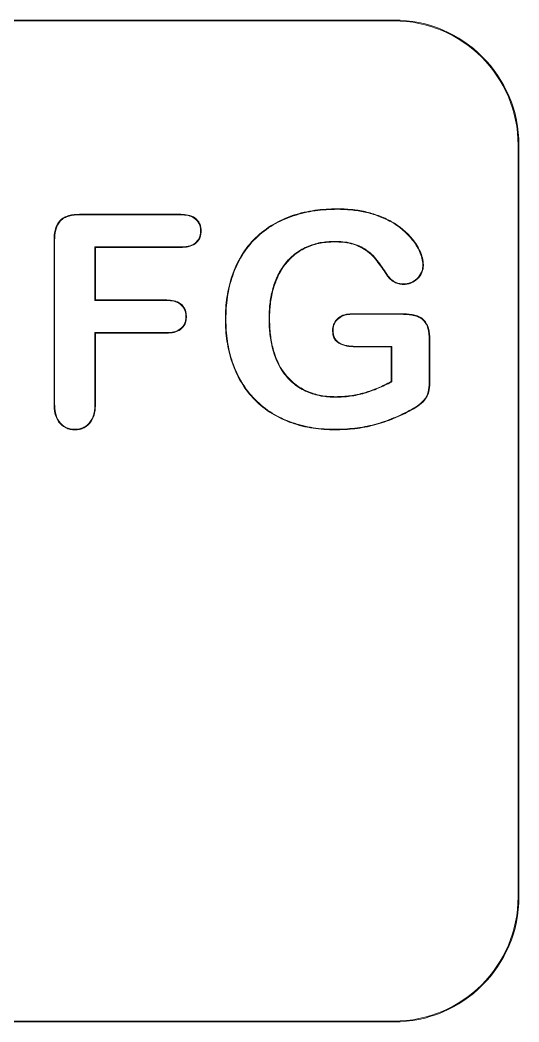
# Model space of a CAD drawing. Header units: millimetres. Extents: x 14 to 415, y 15 to 319.
# Drawn here: x 91.6 to 98.96, y 64.01 to 78.78 of the extents above; entities that cross this region are included whole.
import ezdxf

# ---------------------------------------------------------------- set-up
doc = ezdxf.new("R2010")
doc.units = ezdxf.units.MM
doc.header["$LTSCALE"] = 1.538462
doc.layers.add('Visible (ANSI)', color=7, linetype='Continuous', lineweight=9)
doc.layers.add('Visible Narrow (ANSI)', color=7, linetype='Continuous', lineweight=9)

msp = doc.modelspace()

# ---------------------------------------------------------------- linework, layer by layer
at = {"layer": 'Visible (ANSI)'}
for p, q in [((97.1104, 78.7824), (63.8796, 78.7824)), ((97.1104, 78.7703), (63.8796, 78.7703)), ((98.9444, 65.8593), (98.9444, 76.9362)), ((98.9565, 65.8593), (98.9565, 76.9362)), ((92.4775, 75.9186), (93.9711, 75.9186)), ((92.4776, 75.9106), (92.4775, 75.9186)), ((93.971, 75.9106), (93.9711, 75.9186)), ((96.2763, 75.992), (96.2762, 76.0001)), ((92.4776, 75.9106), (93.971, 75.9106)), ((94.2635, 75.6755), (94.2715, 75.6755)), ((92.1032, 73.1273), (92.1032, 75.5311)), ((92.1113, 75.531), (92.1032, 75.5311)), ((92.1113, 73.1274), (92.1113, 75.531)), ((96.2374, 75.5194), (96.2374, 75.5113)), ((92.7061, 75.4379), (92.7061, 74.6479)), ((93.971, 75.4379), (92.7061, 75.4379)), ((92.7061, 75.4379), (92.7142, 75.4299)), ((93.9711, 75.4299), (92.7142, 75.4299)), ((92.7142, 75.4299), (92.7142, 74.656)), ((93.971, 75.4379), (93.9711, 75.4299)), ((97.5404, 75.1734), (97.5484, 75.1734)), ((97.0248, 75.0127), (97.0183, 75.0079)), ((97.252, 74.8919), (97.2519, 74.8838)), ((92.7061, 74.6479), (92.7142, 74.656)), ((92.7061, 74.6479), (93.7648, 74.6479)), ((92.7142, 74.656), (93.7649, 74.656)), ((93.7648, 74.6479), (93.7649, 74.656)), ((96.4913, 74.4523), (97.2124, 74.4523)), ((96.4915, 74.4443), (96.4913, 74.4523)), ((96.4915, 74.4443), (97.2124, 74.4443)), ((94.0464, 74.4103), (94.0545, 74.4103)), ((94.6366, 74.3709), (94.6285, 74.3709)), ((95.2722, 74.3868), (95.2802, 74.3868)), ((92.7061, 74.1753), (92.7061, 73.1306)), ((93.7648, 74.1753), (92.7061, 74.1753)), ((92.7061, 74.1753), (92.7142, 74.1672)), ((93.7649, 74.1672), (92.7142, 74.1672)), ((92.7142, 74.1672), (92.7142, 73.1305)), ((93.7648, 74.1753), (93.7649, 74.1672)), ((96.2168, 74.2048), (96.2088, 74.2048)), ((97.6346, 74.071), (97.6426, 74.0711)), ((97.6346, 74.071), (97.6346, 73.4684)), ((97.6426, 74.0711), (97.6426, 73.4684)), ((97.0724, 73.9636), (96.5734, 73.9636)), ((97.0805, 73.9716), (96.5735, 73.9716)), ((97.0805, 73.9716), (97.0724, 73.9636)), ((97.0724, 73.4531), (97.0724, 73.9636)), ((97.0805, 73.4482), (97.0805, 73.9716)), ((97.0805, 73.4482), (97.0724, 73.4531)), ((92.1113, 73.1274), (92.1032, 73.1273)), ((92.7061, 73.1306), (92.7142, 73.1305)), ((96.2546, 73.2223), (96.2546, 73.2304)), ((97.3727, 73.0421), (97.3766, 73.035)), ((92.41, 72.7497), (92.41, 72.7416)), ((96.2444, 72.7497), (96.2444, 72.7416)), ((63.8796, 64.0252), (97.1104, 64.0252)), ((63.8796, 64.0131), (97.1104, 64.0131))]:
    msp.add_line(p, q, dxfattribs=at)
for centre, radius, start, end in [((97.1104, 76.9362), 1.8462, 0, 90), ((97.1104, 76.9362), 1.8341, 0, 90), ((97.1104, 65.8593), 1.8341, 270, 0), ((97.1104, 65.8593), 1.8462, 270, 0)]:
    msp.add_arc(centre, radius, start, end, dxfattribs=at)
for points, knots in [([(92.1032, 75.5311), (92.1044, 75.5829), (92.1071, 75.6354), (92.1313, 75.7367), (92.153, 75.7862), (92.2063, 75.8433), (92.2277, 75.8588), (92.2731, 75.8844), (92.2978, 75.8933), (92.373, 75.9145), (92.4256, 75.9173), (92.4775, 75.9186)], [0, 0, 0, 0, 0.00016697211, 0.00016697211, 0.00033394422, 0.00033394422, 0.00041743028, 0.00041743028, 0.00050091633, 0.00050091633, 0.00066788844, 0.00066788844, 0.00066788844, 0.00066788844]), ([(93.9711, 75.9186), (94.0074, 75.9173), (94.0442, 75.9158), (94.1156, 75.9005), (94.1501, 75.8862), (94.2095, 75.8437), (94.2334, 75.8146), (94.2575, 75.7655), (94.2632, 75.7479), (94.2699, 75.712), (94.2707, 75.6938), (94.2715, 75.6755)], [0, 0, 0, 0, 0.00011793552, 0.00011793552, 0.00023587104, 0.00023587104, 0.00035380656, 0.00035380656, 0.00041277432, 0.00041277432, 0.00047174208, 0.00047174208, 0.00047174208, 0.00047174208]), ([(94.6285, 74.3709), (94.6298, 74.4256), (94.631, 74.4803), (94.6379, 74.5894), (94.6438, 74.6438), (94.6683, 74.8062), (94.6936, 74.9131), (94.7647, 75.12), (94.8102, 75.2203), (94.9241, 75.4071), (94.9924, 75.4938), (95.149, 75.6467), (95.2367, 75.7135), (95.4254, 75.8245), (95.526, 75.869), (95.7336, 75.9382), (95.8407, 75.9628), (96.0032, 75.9861), (96.0577, 75.9915), (96.1668, 75.9978), (96.2215, 75.999), (96.2762, 76.0001)], [0, 0, 0, 0, 0.0001772627, 0.0001772627, 0.0003545255, 0.0003545255, 0.0007090509, 0.0007090509, 0.0010635764, 0.0010635764, 0.0014181018, 0.0014181018, 0.0017726273, 0.0017726273, 0.0021271527, 0.0021271527, 0.0024816782, 0.0024816782, 0.0026589409, 0.0026589409, 0.0028362036, 0.0028362036, 0.0028362036, 0.0028362036]), ([(94.6366, 74.3709), (94.6378, 74.4255), (94.6391, 74.48), (94.646, 74.5887), (94.6518, 74.6429), (94.6762, 74.8045), (94.7014, 74.9109), (94.7721, 75.1169), (94.8175, 75.2166), (94.9307, 75.4024), (94.9986, 75.4885), (95.1541, 75.6404), (95.2414, 75.7069), (95.4289, 75.8172), (95.5291, 75.8615), (95.7357, 75.9304), (95.8423, 75.9549), (96.0041, 75.9781), (96.0583, 75.9835), (96.167, 75.9898), (96.2216, 75.9909), (96.2763, 75.992)], [0, 0, 0, 0, 0.0001762244, 0.0001762244, 0.0003526308, 0.0003526308, 0.0007054437, 0.0007054437, 0.0010582565, 0.0010582565, 0.0014110694, 0.0014110694, 0.0017638823, 0.0017638823, 0.0021166951, 0.0021166951, 0.002469508, 0.002469508, 0.0026459144, 0.0026459144, 0.0028221585, 0.0028221585, 0.0028221585, 0.0028221585]), ([(96.2762, 76.0001), (96.3453, 75.9989), (96.4144, 75.9974), (96.5519, 75.9841), (96.6203, 75.9734), (96.7552, 75.9433), (96.8215, 75.9235), (96.9508, 75.8748), (97.0143, 75.847), (97.1961, 75.7474), (97.3035, 75.6565), (97.4343, 75.4957), (97.47, 75.4359), (97.5126, 75.3415), (97.5257, 75.3094), (97.5431, 75.2424), (97.5463, 75.2078), (97.5484, 75.1734)], [0, 0, 0, 0, 0.0002223483, 0.0002223483, 0.0004446966, 0.0004446966, 0.0006670448, 0.0006670448, 0.0008893931, 0.0008893931, 0.0013340897, 0.0013340897, 0.0015564379, 0.0015564379, 0.0016676121, 0.0016676121, 0.0017787862, 0.0017787862, 0.0017787862, 0.0017787862]), ([(96.2763, 75.992), (96.3453, 75.9909), (96.414, 75.9894), (96.5508, 75.9761), (96.6189, 75.9654), (96.7531, 75.9355), (96.819, 75.9158), (96.9477, 75.8674), (97.0109, 75.8397), (97.1913, 75.7408), (97.2979, 75.6506), (97.4277, 75.491), (97.4629, 75.4321), (97.5052, 75.3384), (97.518, 75.3067), (97.5351, 75.2412), (97.5382, 75.2077), (97.5404, 75.1734)], [0, 0, 0, 0, 0.0002205376, 0.0002205376, 0.0004412358, 0.0004412358, 0.0006619341, 0.0006619341, 0.0008826324, 0.0008826324, 0.0013240289, 0.0013240289, 0.0015447272, 0.0015447272, 0.0016550763, 0.0016550763, 0.0017649059, 0.0017649059, 0.0017649059, 0.0017649059]), ([(92.1113, 75.531), (92.1125, 75.5827), (92.1152, 75.6345), (92.1389, 75.7339), (92.1604, 75.7823), (92.2115, 75.8371), (92.2323, 75.8522), (92.2764, 75.877), (92.3004, 75.8856), (92.3743, 75.9065), (92.4255, 75.9092), (92.4776, 75.9106)], [0, 0, 0, 0, 0.00016334609, 0.00016334609, 0.00032678901, 0.00032678901, 0.00040851047, 0.00040851047, 0.00049023193, 0.00049023193, 0.00065356638, 0.00065356638, 0.00065356638, 0.00065356638]), ([(93.971, 75.9106), (94.0073, 75.9092), (94.0435, 75.9077), (94.113, 75.8928), (94.1464, 75.8789), (94.2037, 75.8379), (94.2268, 75.8098), (94.25, 75.7626), (94.2554, 75.7457), (94.2618, 75.7114), (94.2626, 75.6937), (94.2635, 75.6755)], [0, 0, 0, 0, 0.00011461366, 0.00011461366, 0.00022938427, 0.00022938427, 0.00034415488, 0.00034415488, 0.00040154018, 0.00040154018, 0.00045855849, 0.00045855849, 0.00045855849, 0.00045855849]), ([(94.2635, 75.6755), (94.2627, 75.6572), (94.2619, 75.6394), (94.2557, 75.6048), (94.2502, 75.5877), (94.2279, 75.5396), (94.2049, 75.5112), (94.1477, 75.4694), (94.1139, 75.456), (94.0438, 75.4408), (94.0076, 75.4392), (93.971, 75.4379)], [0, 0, 0, 0, 0.00005679486, 0.00005679486, 0.00011395293, 0.00011395293, 0.00022826906, 0.00022826906, 0.0003425852, 0.0003425852, 0.0004567505, 0.0004567505, 0.0004567505, 0.0004567505]), ([(94.2715, 75.6755), (94.2707, 75.6571), (94.27, 75.6388), (94.2635, 75.6027), (94.2578, 75.585), (94.2346, 75.535), (94.2108, 75.5055), (94.1514, 75.4621), (94.1164, 75.4483), (94.0447, 75.4328), (94.0077, 75.4312), (93.9711, 75.4299)], [0, 0, 0, 0, 0.00005886968, 0.00005886968, 0.00011773936, 0.00011773936, 0.00023547872, 0.00023547872, 0.00035321808, 0.00035321808, 0.00047095744, 0.00047095744, 0.00047095744, 0.00047095744]), ([(96.2374, 75.5194), (96.2373, 75.5194), (96.2372, 75.5194), (96.2372, 75.5194), (96.1678, 75.5174), (96.0973, 75.5139), (95.9594, 75.4881), (95.8918, 75.4673), (95.7636, 75.41), (95.7028, 75.3738), (95.5926, 75.2865), (95.5434, 75.2356), (95.4585, 75.1239), (95.4222, 75.0633), (95.3639, 74.9358), (95.3405, 74.8696), (95.305, 74.7342), (95.292, 74.6654), (95.2759, 74.5264), (95.2737, 74.4564), (95.2722, 74.387), (95.2722, 74.3869), (95.2722, 74.3869), (95.2722, 74.3868)], [0, 0, 0, 0, 0.0000002033, 0.0000002033, 0.0000002033, 0.0002250443, 0.0002250443, 0.0004498853, 0.0004498853, 0.0006747262, 0.0006747262, 0.0008995672, 0.0008995672, 0.0011244082, 0.0011244082, 0.0013492491, 0.0013492491, 0.0015740901, 0.0015740901, 0.0017989311, 0.0017989311, 0.0017989311, 0.0017990906, 0.0017990906, 0.0017990906, 0.0017990906]), ([(96.2374, 75.5113), (96.168, 75.5093), (96.0982, 75.5059), (95.9614, 75.4802), (95.8945, 75.4597), (95.7675, 75.403), (95.7072, 75.3671), (95.5982, 75.2806), (95.5494, 75.2302), (95.4653, 75.1195), (95.4293, 75.0595), (95.3714, 74.9329), (95.3482, 74.8671), (95.3129, 74.7326), (95.3, 74.6641), (95.2839, 74.5259), (95.2818, 74.4563), (95.2802, 74.3868)], [0, 0, 0, 0, 0.0002232218, 0.0002232218, 0.0004464435, 0.0004464435, 0.0006696653, 0.0006696653, 0.0008928871, 0.0008928871, 0.0011161088, 0.0011161088, 0.0013393306, 0.0013393306, 0.0015625524, 0.0015625524, 0.0017857741, 0.0017857741, 0.0017857741, 0.0017857741]), ([(97.0248, 75.0127), (96.9803, 75.0816), (96.9345, 75.1499), (96.8598, 75.2483), (96.8339, 75.2805), (96.7769, 75.3411), (96.7441, 75.3675), (96.6411, 75.4376), (96.5646, 75.4734), (96.4435, 75.5033), (96.4025, 75.5099), (96.32, 75.5179), (96.2786, 75.5187), (96.2376, 75.5194), (96.2375, 75.5194), (96.2374, 75.5194), (96.2374, 75.5194)], [0, 0, 0, 0, 0.0002693766, 0.0002693766, 0.0004043128, 0.0004043128, 0.0005392489, 0.0005392489, 0.0008091213, 0.0008091213, 0.0009440574, 0.0009440574, 0.0010789936, 0.0010789936, 0.0010789936, 0.0010792, 0.0010792, 0.0010792, 0.0010792]), ([(97.0183, 75.0079), (96.9737, 75.0769), (96.9279, 75.1451), (96.8535, 75.2433), (96.8277, 75.2753), (96.7714, 75.3352), (96.7392, 75.3611), (96.6373, 75.4304), (96.5617, 75.4658), (96.442, 75.4953), (96.4013, 75.5019), (96.3196, 75.5098), (96.2785, 75.5106), (96.2374, 75.5113)], [0, 0, 0, 0, 0.000267764, 0.000267764, 0.0004016459, 0.0004016459, 0.0005355279, 0.0005355279, 0.0008032919, 0.0008032919, 0.0009371739, 0.0009371739, 0.0010710558, 0.0010710558, 0.0010710558, 0.0010710558]), ([(97.5484, 75.1734), (97.5473, 75.1542), (97.5462, 75.135), (97.5395, 75.0972), (97.534, 75.0786), (97.5112, 75.0257), (97.488, 74.9941), (97.4325, 74.9409), (97.4001, 74.9191), (97.3467, 74.8972), (97.3281, 74.8917), (97.2903, 74.8855), (97.2711, 74.8846), (97.2519, 74.8838)], [0, 0, 0, 0, 0.00006177293, 0.00006177293, 0.00012354585, 0.00012354585, 0.0002470917, 0.0002470917, 0.00037063755, 0.00037063755, 0.00043241048, 0.00043241048, 0.0004941834, 0.0004941834, 0.0004941834, 0.0004941834]), ([(97.5404, 75.1734), (97.5392, 75.1543), (97.5381, 75.1356), (97.5317, 75.0992), (97.5263, 75.0813), (97.5043, 75.03), (97.4817, 74.9993), (97.4276, 74.9473), (97.396, 74.9262), (97.3441, 74.9049), (97.3262, 74.8996), (97.2898, 74.8935), (97.2711, 74.8927), (97.252, 74.8919)], [0, 0, 0, 0, 0.00005958067, 0.00005958067, 0.00011967125, 0.00011967125, 0.00023985243, 0.00023985243, 0.0003600336, 0.0003600336, 0.00042012419, 0.00042012419, 0.00047972128, 0.00047972128, 0.00047972128, 0.00047972128]), ([(97.2519, 74.8838), (97.229, 74.8855), (97.2061, 74.8872), (97.1617, 74.8978), (97.1403, 74.9064), (97.0998, 74.9283), (97.0808, 74.9414), (97.0474, 74.9724), (97.0328, 74.9902), (97.0183, 75.0079)], [0, 0, 0, 0, 0.00007341253, 0.00007341253, 0.00014682505, 0.00014682505, 0.00022023758, 0.00022023758, 0.00029365011, 0.00029365011, 0.00029365011, 0.00029365011]), ([(97.252, 74.8919), (97.2292, 74.8936), (97.207, 74.8953), (97.1644, 74.9054), (97.1435, 74.9138), (97.1041, 74.9351), (97.0857, 74.9478), (97.0535, 74.9777), (97.0393, 74.995), (97.0248, 75.0127)], [0, 0, 0, 0, 0.00007127807, 0.00007127807, 0.00014304979, 0.00014304979, 0.00021482151, 0.00021482151, 0.00028612103, 0.00028612103, 0.00028612103, 0.00028612103]), ([(93.7648, 74.6479), (93.8005, 74.6465), (93.8361, 74.6448), (93.9043, 74.6291), (93.9371, 74.6151), (93.9918, 74.5727), (94.0133, 74.5441), (94.0343, 74.4965), (94.0392, 74.4797), (94.0449, 74.4457), (94.0457, 74.4282), (94.0464, 74.4103)], [0, 0, 0, 0, 0.00011315104, 0.00011315104, 0.00022646657, 0.00022646657, 0.0003397821, 0.0003397821, 0.00039643986, 0.00039643986, 0.0004527497, 0.0004527497, 0.0004527497, 0.0004527497]), ([(93.7649, 74.656), (93.8007, 74.6546), (93.837, 74.6529), (93.907, 74.6368), (93.941, 74.6223), (93.9979, 74.5782), (94.0202, 74.5485), (94.0419, 74.4992), (94.047, 74.4817), (94.053, 74.4463), (94.0537, 74.4283), (94.0545, 74.4103)], [0, 0, 0, 0, 0.00011651195, 0.00011651195, 0.00023302389, 0.00023302389, 0.00034953584, 0.00034953584, 0.00040779181, 0.00040779181, 0.00046604778, 0.00046604778, 0.00046604778, 0.00046604778]), ([(96.2088, 74.2048), (96.2094, 74.2224), (96.2101, 74.2401), (96.2167, 74.2745), (96.2226, 74.2914), (96.2447, 74.3394), (96.2667, 74.368), (96.321, 74.4129), (96.353, 74.4294), (96.4207, 74.4487), (96.4563, 74.4509), (96.4913, 74.4523)], [0, 0, 0, 0, 0.00005654094, 0.00005654094, 0.00011308189, 0.00011308189, 0.00022616378, 0.00022616378, 0.00033924567, 0.00033924567, 0.00045232756, 0.00045232756, 0.00045232756, 0.00045232756]), ([(96.2168, 74.2048), (96.2175, 74.2223), (96.2182, 74.2394), (96.2245, 74.2723), (96.2301, 74.2885), (96.2516, 74.335), (96.2727, 74.3626), (96.3253, 74.4059), (96.3562, 74.422), (96.4219, 74.4407), (96.4565, 74.4428), (96.4915, 74.4443)], [0, 0, 0, 0, 0.00005450964, 0.00005450964, 0.00010937412, 0.00010937412, 0.00021910307, 0.00021910307, 0.00032883202, 0.00032883202, 0.00043838672, 0.00043838672, 0.00043838672, 0.00043838672]), ([(97.2124, 74.4523), (97.2685, 74.4518), (97.3248, 74.4496), (97.4079, 74.4358), (97.4355, 74.4299), (97.4882, 74.4104), (97.513, 74.3964), (97.5776, 74.3423), (97.608, 74.2921), (97.6386, 74.1839), (97.641, 74.127), (97.6426, 74.0711)], [0, 0, 0, 0, 0.00018146122, 0.00018146122, 0.00027219183, 0.00027219183, 0.00036292244, 0.00036292244, 0.00054438365, 0.00054438365, 0.00072584487, 0.00072584487, 0.00072584487, 0.00072584487]), ([(97.2124, 74.4443), (97.2684, 74.4438), (97.3241, 74.4416), (97.4063, 74.4279), (97.4334, 74.422), (97.4847, 74.4031), (97.5085, 74.3896), (97.5711, 74.3373), (97.6006, 74.2887), (97.6305, 74.183), (97.633, 74.1268), (97.6346, 74.071)], [0, 0, 0, 0, 0.00017816733, 0.00017816733, 0.00026726965, 0.00026726965, 0.00035637198, 0.00035637198, 0.00053457662, 0.00053457662, 0.00071265803, 0.00071265803, 0.00071265803, 0.00071265803]), ([(94.0464, 74.4103), (94.0457, 74.3925), (94.045, 74.3751), (94.039, 74.3415), (94.0337, 74.3249), (94.0127, 74.2773), (93.991, 74.2495), (93.9362, 74.2077), (93.9033, 74.1945), (93.8355, 74.1777), (93.8007, 74.1761), (93.7648, 74.1753)], [0, 0, 0, 0, 0.00005537709, 0.00005537709, 0.00011109768, 0.00011109768, 0.00022253887, 0.00022253887, 0.00033398005, 0.00033398005, 0.00044532901, 0.00044532901, 0.00044532901, 0.00044532901]), ([(94.0545, 74.4103), (94.0538, 74.3924), (94.0531, 74.3745), (94.0468, 74.3394), (94.0413, 74.3222), (94.0196, 74.273), (93.997, 74.2439), (93.94, 74.2005), (93.9061, 74.1869), (93.8366, 74.1697), (93.8007, 74.168), (93.7649, 74.1672)], [0, 0, 0, 0, 0.00005741032, 0.00005741032, 0.00011482065, 0.00011482065, 0.0002296413, 0.0002296413, 0.00034446195, 0.00034446195, 0.00045928259, 0.00045928259, 0.00045928259, 0.00045928259]), ([(96.2444, 72.7416), (96.1904, 72.7428), (96.1363, 72.7439), (96.0286, 72.751), (95.9748, 72.7572), (95.8146, 72.782), (95.7089, 72.8069), (95.4032, 72.915), (95.2132, 73.0292), (94.9097, 73.3372), (94.7984, 73.5287), (94.6923, 73.8352), (94.6682, 73.9409), (94.6436, 74.1012), (94.6375, 74.155), (94.6307, 74.2628), (94.6296, 74.3168), (94.6285, 74.3709)], [0, 0, 0, 0, 0.00017517, 0.00017517, 0.0003503399, 0.0003503399, 0.0007006799, 0.0007006799, 0.0014013598, 0.0014013598, 0.0021020397, 0.0021020397, 0.0024523796, 0.0024523796, 0.0026275496, 0.0026275496, 0.0028027196, 0.0028027196, 0.0028027196, 0.0028027196]), ([(96.2444, 72.7497), (96.1904, 72.7508), (96.1366, 72.752), (96.0293, 72.7591), (95.9758, 72.7652), (95.8162, 72.7899), (95.7111, 72.8147), (95.4069, 72.9223), (95.2181, 73.0358), (94.9163, 73.342), (94.8056, 73.5323), (94.7001, 73.8373), (94.6761, 73.9425), (94.6516, 74.1023), (94.6456, 74.1557), (94.6387, 74.263), (94.6377, 74.3169), (94.6366, 74.3709)], [0, 0, 0, 0, 0.0001741544, 0.0001741544, 0.0003484708, 0.0003484708, 0.0006971036, 0.0006971036, 0.0013943692, 0.0013943692, 0.0020916348, 0.0020916348, 0.0024402676, 0.0024402676, 0.002614584, 0.002614584, 0.0027887184, 0.0027887184, 0.0027887184, 0.0027887184]), ([(95.2722, 74.3868), (95.2722, 74.3868), (95.2722, 74.3867), (95.2722, 74.3867), (95.2732, 74.3152), (95.2749, 74.2432), (95.2899, 74.1002), (95.3018, 74.0291), (95.3527, 73.8193), (95.4092, 73.6832), (95.54, 73.5105), (95.5906, 73.4582), (95.7035, 73.368), (95.7663, 73.3308), (95.8989, 73.2735), (95.9686, 73.2531), (96.075, 73.2337), (96.1109, 73.2291), (96.1827, 73.2238), (96.2187, 73.2231), (96.2544, 73.2223), (96.2545, 73.2223), (96.2545, 73.2223), (96.2546, 73.2223)], [0, 0, 0, 0, 0.0000001599, 0.0000001599, 0.0000001599, 0.0002320253, 0.0002320253, 0.0004638907, 0.0004638907, 0.0009276215, 0.0009276215, 0.0011594869, 0.0011594869, 0.0013913524, 0.0013913524, 0.0016232178, 0.0016232178, 0.0017391505, 0.0017391505, 0.0018550832, 0.0018550832, 0.0018550832, 0.0018552609, 0.0018552609, 0.0018552609, 0.0018552609]), ([(95.2802, 74.3868), (95.2813, 74.3153), (95.283, 74.2437), (95.2979, 74.1014), (95.3097, 74.0306), (95.3603, 73.8221), (95.4165, 73.6871), (95.546, 73.5158), (95.5962, 73.4641), (95.708, 73.3747), (95.7701, 73.338), (95.9015, 73.2812), (95.9706, 73.2609), (96.0762, 73.2417), (96.1117, 73.2371), (96.183, 73.2319), (96.2188, 73.2311), (96.2546, 73.2304)], [0, 0, 0, 0, 0.0002301554, 0.0002301554, 0.0004603108, 0.0004603108, 0.0009206217, 0.0009206217, 0.0011507771, 0.0011507771, 0.0013809325, 0.0013809325, 0.0016110879, 0.0016110879, 0.0017261656, 0.0017261656, 0.0018412433, 0.0018412433, 0.0018412433, 0.0018412433]), ([(96.5734, 73.9636), (96.5318, 73.9641), (96.4902, 73.9652), (96.408, 73.9779), (96.3668, 73.9864), (96.2909, 74.0207), (96.2568, 74.0481), (96.2256, 74.1022), (96.2186, 74.1223), (96.2107, 74.1631), (96.2098, 74.1839), (96.2088, 74.2048)], [0, 0, 0, 0, 0.00013475503, 0.00013475503, 0.00026951005, 0.00026951005, 0.00040426508, 0.00040426508, 0.00047164259, 0.00047164259, 0.0005390201, 0.0005390201, 0.0005390201, 0.0005390201]), ([(96.5735, 73.9716), (96.5318, 73.9721), (96.491, 73.9733), (96.4097, 73.9858), (96.369, 73.9943), (96.2953, 74.0275), (96.2628, 74.0538), (96.233, 74.1054), (96.2264, 74.1245), (96.2188, 74.1638), (96.2178, 74.1841), (96.2168, 74.2048)], [0, 0, 0, 0, 0.00013139524, 0.00013139524, 0.00026284277, 0.00026284277, 0.00039429029, 0.00039429029, 0.00046001406, 0.00046001406, 0.00052537734, 0.00052537734, 0.00052537734, 0.00052537734]), ([(96.2546, 73.2304), (96.2903, 73.2311), (96.326, 73.2319), (96.3972, 73.2362), (96.4328, 73.2399), (96.5389, 73.2542), (96.6089, 73.2692), (96.7459, 73.3094), (96.8132, 73.3337), (96.9449, 73.3889), (97.0088, 73.4207), (97.0724, 73.4531)], [0, 0, 0, 0, 0.00011585856, 0.00011585856, 0.00023171712, 0.00023171712, 0.00046343424, 0.00046343424, 0.00069515135, 0.00069515135, 0.00092686847, 0.00092686847, 0.00092686847, 0.00092686847]), ([(96.2546, 73.2223), (96.2547, 73.2223), (96.2547, 73.2223), (96.2548, 73.2223), (96.2905, 73.2231), (96.3263, 73.2238), (96.3979, 73.2282), (96.4337, 73.2319), (96.5403, 73.2463), (96.6109, 73.2614), (96.7485, 73.3018), (96.816, 73.3261), (96.9482, 73.3816), (97.0125, 73.4135), (97.0761, 73.446), (97.0775, 73.4467), (97.079, 73.4475), (97.0805, 73.4482)], [0, 0, 0, 0, 0.00000017876, 0.00000017876, 0.00000017876, 0.00011653507, 0.00011653507, 0.00023289138, 0.00023289138, 0.00046560399, 0.00046560399, 0.00069831661, 0.00069831661, 0.00093102922, 0.00093102922, 0.00093102922, 0.00093638862, 0.00093638862, 0.00093638862, 0.00093638862]), ([(97.6346, 73.4684), (97.6342, 73.4233), (97.6323, 73.3781), (97.618, 73.2899), (97.6036, 73.2471), (97.5547, 73.1739), (97.5214, 73.1429), (97.4505, 73.0881), (97.4118, 73.0651), (97.3727, 73.0421)], [0, 0, 0, 0, 0.00014582426, 0.00014582426, 0.00029168065, 0.00029168065, 0.00043753704, 0.00043753704, 0.00058315541, 0.00058315541, 0.00058315541, 0.00058315541]), ([(97.6426, 73.4684), (97.6423, 73.4231), (97.6403, 73.3775), (97.6259, 73.2879), (97.6111, 73.2438), (97.5606, 73.1683), (97.5268, 73.1369), (97.4549, 73.0813), (97.4157, 73.058), (97.3766, 73.035)], [0, 0, 0, 0, 0.00014812218, 0.00014812218, 0.00029624435, 0.00029624435, 0.00044436653, 0.00044436653, 0.00059248871, 0.00059248871, 0.00059248871, 0.00059248871]), ([(92.41, 72.7416), (92.3867, 72.7426), (92.3634, 72.7435), (92.318, 72.7529), (92.2959, 72.761), (92.2329, 72.7915), (92.1968, 72.8228), (92.1428, 72.8987), (92.1272, 72.9436), (92.1064, 73.0342), (92.1042, 73.0808), (92.1032, 73.1273)], [0, 0, 0, 0, 0.0000745387, 0.0000745387, 0.00014907741, 0.00014907741, 0.00029815482, 0.00029815482, 0.00044723222, 0.00044723222, 0.00059630963, 0.00059630963, 0.00059630963, 0.00059630963]), ([(92.41, 72.7497), (92.3867, 72.7506), (92.3641, 72.7516), (92.3204, 72.7607), (92.2988, 72.7685), (92.2375, 72.7982), (92.2026, 72.8286), (92.1501, 72.9023), (92.1349, 72.9461), (92.1144, 73.0353), (92.1123, 73.0808), (92.1113, 73.1274)], [0, 0, 0, 0, 0.00007251251, 0.00007251251, 0.00014536879, 0.00014536879, 0.00029108135, 0.00029108135, 0.00043679391, 0.00043679391, 0.00058241593, 0.00058241593, 0.00058241593, 0.00058241593]), ([(92.7061, 73.1306), (92.7049, 73.0841), (92.7032, 73.0381), (92.6843, 72.9485), (92.6685, 72.9049), (92.6168, 72.8305), (92.582, 72.7997), (92.5211, 72.7692), (92.4996, 72.7611), (92.4559, 72.7517), (92.4333, 72.7507), (92.41, 72.7497)], [0, 0, 0, 0, 0.00014706421, 0.00014706421, 0.00029423897, 0.00029423897, 0.00044141374, 0.00044141374, 0.00051500112, 0.00051500112, 0.00058824196, 0.00058824196, 0.00058824196, 0.00058824196]), ([(92.7142, 73.1305), (92.713, 73.084), (92.7112, 73.0372), (92.692, 72.9461), (92.6758, 72.9014), (92.6226, 72.8248), (92.5868, 72.793), (92.5242, 72.7617), (92.5021, 72.7534), (92.4567, 72.7436), (92.4333, 72.7426), (92.41, 72.7416)], [0, 0, 0, 0, 0.00015035287, 0.00015035287, 0.00030070573, 0.00030070573, 0.0004510586, 0.0004510586, 0.00052623503, 0.00052623503, 0.00060141146, 0.00060141146, 0.00060141146, 0.00060141146]), ([(97.3727, 73.0421), (97.329, 73.0195), (97.2853, 72.9969), (97.1968, 72.9545), (97.1519, 72.9348), (97.0154, 72.8788), (96.9226, 72.8462), (96.7328, 72.7959), (96.6361, 72.7783), (96.4897, 72.7608), (96.4408, 72.7564), (96.3428, 72.7513), (96.2937, 72.7505), (96.2444, 72.7497)], [0, 0, 0, 0, 0.0001588743, 0.0001588743, 0.0003179879, 0.0003179879, 0.0006362152, 0.0006362152, 0.0009544424, 0.0009544424, 0.0011135561, 0.0011135561, 0.0012725075, 0.0012725075, 0.0012725075, 0.0012725075]), ([(97.3766, 73.035), (97.3328, 73.0124), (97.289, 72.9898), (97.2002, 72.9472), (97.155, 72.9273), (97.0182, 72.8713), (96.9251, 72.8385), (96.7345, 72.7881), (96.6373, 72.7703), (96.4905, 72.7528), (96.4414, 72.7484), (96.343, 72.7432), (96.2937, 72.7424), (96.2444, 72.7416)], [0, 0, 0, 0, 0.0001596224, 0.0001596224, 0.0003192449, 0.0003192449, 0.0006384898, 0.0006384898, 0.0009577347, 0.0009577347, 0.0011173571, 0.0011173571, 0.0012769796, 0.0012769796, 0.0012769796, 0.0012769796])]:
    msp.add_open_spline(points, degree=3, knots=knots, dxfattribs=at)
at = {"layer": 'Visible Narrow (ANSI)'}
for p, q in [((97.1104, 78.7703), (97.1104, 78.7824)), ((98.9444, 76.9362), (98.9565, 76.9362)), ((97.2124, 74.4443), (97.2124, 74.4523)), ((96.5735, 73.9716), (96.5734, 73.9636)), ((97.6346, 73.4684), (97.6426, 73.4684)), ((98.9444, 65.8593), (98.9565, 65.8593)), ((97.1104, 64.0252), (97.1104, 64.0131))]:
    msp.add_line(p, q, dxfattribs=at)

doc.saveas('drawing.dxf')
